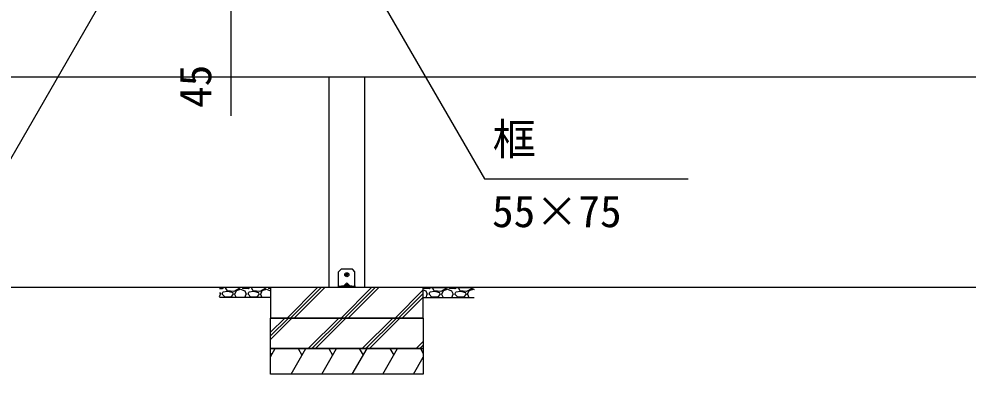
# Model space of a CAD drawing. Units: millimetres, scale not verified. Extents: x -4375 to 4375, y -6502 to 6475.
# Drawn here: x -644 to 1220, y 78 to 775 of the extents above; entities that cross this region are included whole.
import ezdxf
from ezdxf.enums import TextEntityAlignment as Align

# ---------------------------------------------------------------- set-up
doc = ezdxf.new("R2010")
doc.units = ezdxf.units.MM
doc.header["$LTSCALE"] = 30
for name, color, linetype in [('0-2_YKK_13', 4, 'Continuous'), ('0-3_YKK_A1', 4, 'Continuous'), ('0-4_YKK_D', 6, 'Continuous')]:
    doc.layers.add(name, color=color, linetype=linetype)
doc.styles.add('ＭＳ ゴシック', font='')
doc.styles.get('ＭＳ ゴシック').set_extended_font_data('MS Gothic')

msp = doc.modelspace()

# ---------------------------------------------------------------- linework, layer by layer
at = {"layer": '0-2_YKK_13'}
for p, q in [((-11.59, 283.61), (-16, 279.2)), ((10.17, 284.2), (-10.17, 284.2)), ((16, 279.2), (11.59, 283.61)), ((-16, 251.2), (-16, 279.2)), ((-2.24, 273.7), (-1.14, 273.72)), ((-2.24, 272.7), (-1.14, 272.68)), ((-1.14, 273.72), (-0.62, 273.82)), ((-1.14, 272.68), (-0.62, 272.58)), ((-0.52, 274.34), (-0.62, 273.82)), ((-0.52, 272.06), (-0.62, 272.58)), ((-0.5, 275.45), (-0.52, 274.34)), ((-0.5, 270.96), (-0.52, 272.06)), ((0.5, 275.45), (0.52, 274.34)), ((0.5, 270.96), (0.52, 272.06)), ((0.52, 274.34), (0.62, 273.82)), ((0.52, 272.06), (0.62, 272.58)), ((1.14, 273.72), (0.62, 273.82)), ((1.14, 272.68), (0.62, 272.58)), ((2.24, 273.7), (1.14, 273.72)), ((2.24, 272.7), (1.14, 272.68)), ((16, 251.2), (16, 279.2)), ((-16, 250.7), (-16, 251.2)), ((-11.59, 248.2), (-16, 248.2)), ((-11.59, 250.7), (-10.17, 250.7)), ((-11.59, 248.2), (-11.59, 250.7)), ((-10.17, 248.2), (-11.59, 248.2)), ((10.17, 250.7), (-10.17, 250.7)), ((10.17, 248.2), (-10.17, 248.2)), ((-1.44, 255.66), (-5.9, 251.2)), ((-4, 251.62), (-4, 251.2)), ((-3.5, 250.7), (3.5, 250.7)), ((5.9, 251.2), (1.44, 255.66)), ((4, 251.62), (4, 251.2)), ((10.17, 250.7), (11.59, 250.7)), ((11.59, 248.2), (10.17, 248.2)), ((11.59, 250.7), (16, 250.7)), ((11.59, 250.7), (11.59, 248.2)), ((16, 248.2), (11.59, 248.2)), ((16, 251.2), (16, 250.7)), ((16, 250.7), (16, 248.2))]:
    msp.add_line(p, q, dxfattribs=at)
msp.add_lwpolyline([(-16, 248.2), (-16, 250.7), (-11.59, 250.7)], dxfattribs=at)
msp.add_circle((0, 273.2), 4, dxfattribs=at)
for centre, radius, start, end in [((-10.17, 282.2), 2, 90, 135), ((10.17, 282.2), 2, 45, 90), ((0, 273.2), 2.3, 167.44414, 192.55586), ((0, 273.2), 2.3, 77.44414, 102.55586), ((0, 273.2), 2.3, 257.44414, 282.55586), ((0, 273.2), 2.3, 347.44414, 12.55586), ((-3, 251.62), 1, 126.03188, 180), ((-3.5, 251.2), 0.5, 180, 270), ((0, 247.5), 6.1, 53.96812, 126.03188), ((3.5, 251.2), 0.5, 270, 0), ((3, 251.62), 1, 0, 53.96812)]:
    msp.add_arc(centre, radius, start, end, dxfattribs=at)
for centre, major_axis, ratio, start_param, end_param in [((-5.4, 251.2), (0.688, 0.425), 0.381966, 2.1243707, 3.695167), ((0, 252.77), (0, -3.54), 0.707107, 2.5261129, 3.7570724), ((5.4, 251.2), (0.688, -0.425), 0.381966, 5.7296109, 7.3004073)]:
    msp.add_ellipse(centre, major_axis=major_axis, ratio=ratio, start_param=start_param, end_param=end_param, dxfattribs=at)
at = {"layer": '0-3_YKK_A1'}
for p, q in [((1824.5, 661.2), (-1824.5, 661.2)), ((-35, 661.2), (-35, 248.2)), ((35, 661.2), (35, 248.2)), ((35, 661.2), (35, 248.2)), ((1909.16, 248.2), (-2113.81, 248.2)), ((-150, 248.2), (-250, 248.2)), ((-250, 246.35), (-244.77, 246.1)), ((-244.77, 246.1), (-242.06, 248.2)), ((-238.16, 247.63), (-237.65, 248.2)), ((-234.61, 241.53), (-238.16, 247.63)), ((-211.24, 246.1), (-221.91, 240.52)), ((-216.83, 242.04), (-208.7, 244.58)), ((-210.64, 248.2), (-211.24, 246.1)), ((-208.7, 244.58), (-200.57, 241.53)), ((-205.31, 248.2), (-204.64, 246.61)), ((-204.64, 246.61), (-193.97, 246.1)), ((-193.97, 246.1), (-191.26, 248.2)), ((-187.36, 247.63), (-186.85, 248.2)), ((-183.81, 241.53), (-187.36, 247.63)), ((-160.44, 246.1), (-171.11, 240.52)), ((-166.03, 242.04), (-157.9, 244.58)), ((-159.84, 248.2), (-160.44, 246.1)), ((-157.9, 244.58), (-150, 241.62)), ((-154.51, 248.2), (-153.84, 246.61)), ((-153.84, 246.61), (-150, 246.43)), ((-150, 247.54), (-149.34, 248.2)), ((-117.41, 188.2), (-57.41, 248.2)), ((-110.34, 188.2), (-50.34, 248.2)), ((-103.27, 188.2), (-43.27, 248.2)), ((35, 248.2), (-35, 248.2)), ((-11.35, 188.2), (48.65, 248.2)), ((-4.28, 188.2), (55.72, 248.2)), ((2.79, 188.2), (62.79, 248.2)), ((94.72, 188.2), (150, 243.48)), ((150, 248.2), (250, 248.2)), ((150, 243.42), (155.03, 241.53)), ((150.29, 248.2), (150.96, 246.61)), ((150.96, 246.61), (161.63, 246.1)), ((161.63, 246.1), (164.34, 248.2)), ((168.24, 247.63), (168.75, 248.2)), ((171.79, 241.53), (168.24, 247.63)), ((195.16, 246.1), (184.49, 240.52)), ((189.57, 242.04), (197.7, 244.58)), ((195.76, 248.2), (195.16, 246.1)), ((197.7, 244.58), (205.83, 241.53)), ((201.09, 248.2), (201.76, 246.61)), ((201.76, 246.61), (212.43, 246.1)), ((212.43, 246.1), (215.14, 248.2)), ((219.04, 247.63), (219.55, 248.2)), ((222.59, 241.53), (219.04, 247.63)), ((245.96, 246.1), (235.29, 240.52)), ((240.37, 242.04), (248.5, 244.58)), ((246.56, 248.2), (245.96, 246.1)), ((248.5, 244.58), (250, 244.02)), ((-250, 238.56), (-248.32, 234.93)), ((-250, 230.24), (-248.32, 234.93)), ((-150, 228.2), (-250, 228.2)), ((-244.77, 234.93), (-243.24, 238.99)), ((-239.18, 228.83), (-244.77, 234.93)), ((-233.59, 240.01), (-243.24, 238.99)), ((-227.5, 229.85), (-239.18, 228.83)), ((-221.91, 240.52), (-234.61, 241.53)), ((-223.43, 237.47), (-233.59, 240.01)), ((-222.92, 234.93), (-227.5, 229.85)), ((-222.92, 234.93), (-223.43, 237.47)), ((-220.38, 234.93), (-217.5, 228.2)), ((-219.88, 234.93), (-216.83, 242.04)), ((-200.57, 241.53), (-197.52, 234.93)), ((-199.93, 228.2), (-197.52, 234.93)), ((-193.97, 234.93), (-192.44, 238.99)), ((-188.38, 228.83), (-193.97, 234.93)), ((-182.79, 240.01), (-192.44, 238.99)), ((-176.7, 229.85), (-188.38, 228.83)), ((-171.11, 240.52), (-183.81, 241.53)), ((-172.63, 237.47), (-182.79, 240.01)), ((-172.12, 234.93), (-176.7, 229.85)), ((-172.12, 234.93), (-172.63, 237.47)), ((-169.58, 234.93), (-166.7, 228.2)), ((-169.08, 234.93), (-166.03, 242.04)), ((101.79, 188.2), (150, 236.41)), ((108.86, 188.2), (150, 229.34)), ((150, 228.2), (250, 228.2)), ((155.03, 241.53), (158.08, 234.93)), ((155.67, 228.2), (158.08, 234.93)), ((161.63, 234.93), (163.16, 238.99)), ((167.22, 228.83), (161.63, 234.93)), ((172.81, 240.01), (163.16, 238.99)), ((178.9, 229.85), (167.22, 228.83)), ((184.49, 240.52), (171.79, 241.53)), ((182.97, 237.47), (172.81, 240.01)), ((183.48, 234.93), (178.9, 229.85)), ((183.48, 234.93), (182.97, 237.47)), ((186.02, 234.93), (188.9, 228.2)), ((186.52, 234.93), (189.57, 242.04)), ((205.83, 241.53), (208.88, 234.93)), ((206.47, 228.2), (208.88, 234.93)), ((212.43, 234.93), (213.96, 238.99)), ((218.02, 228.83), (212.43, 234.93)), ((223.61, 240.01), (213.96, 238.99)), ((229.7, 229.85), (218.02, 228.83)), ((235.29, 240.52), (222.59, 241.53)), ((233.77, 237.47), (223.61, 240.01)), ((234.28, 234.93), (229.7, 229.85)), ((234.28, 234.93), (233.77, 237.47)), ((236.82, 234.93), (239.7, 228.2)), ((237.32, 234.93), (240.37, 242.04)), ((150, 188.2), (-150, 188.2)), ((-150, 160.09), (-121.89, 188.2)), ((-150, 153.02), (-114.82, 188.2)), ((-150, 145.95), (-107.75, 188.2)), ((-75.83, 128.2), (-15.83, 188.2)), ((-68.76, 128.2), (-8.76, 188.2)), ((-61.69, 128.2), (-1.69, 188.2)), ((30.24, 128.2), (90.24, 188.2)), ((37.31, 128.2), (97.31, 188.2)), ((44.38, 128.2), (104.38, 188.2)), ((136.3, 128.2), (150, 141.9)), ((143.37, 128.2), (150, 134.83)), ((-150, 111.66), (-140.45, 128.2)), ((-150, 118.37), (-148.06, 115.02)), ((-109.28, 78.2), (-80.41, 128.2)), ((-95.63, 128.2), (-88.02, 115.02)), ((-49.23, 78.2), (-20.36, 128.2)), ((-35.59, 128.2), (-27.97, 115.02)), ((10.81, 78.2), (39.68, 128.2)), ((24.46, 128.2), (32.07, 115.02)), ((70.86, 78.2), (99.72, 128.2)), ((84.5, 128.2), (92.11, 115.02)), ((144.55, 128.2), (150, 118.76)), ((130.9, 78.2), (150, 111.28))]:
    msp.add_line(p, q, dxfattribs=at)
for points in [[(150, 248.2), (-150, 248.2), (-150, 188.2), (150, 188.2)], [(-150, 128.2), (150, 128.2), (150, 78.2), (-150, 78.2)]]:
    msp.add_lwpolyline(points, close=True, dxfattribs=at)
msp.add_lwpolyline([(150, 188.2), (150, 128.2), (-150, 128.2), (-150, 188.2)], dxfattribs=at)
at = {"layer": '0-4_YKK_D'}
for points in [[(-415.3, 925.95), (-683.62, 461.2), (-1127.97, 461.2)], [(17.95, 898.15), (270.22, 461.2), (670.21, 461.2)], [(-227.5, 843.2), (-227.5, 798.2), (-227.5, 585.19)]]:
    msp.add_lwpolyline(points, dxfattribs=at)

# ---------------------------------------------------------------- texts
at = {"layer": '0-4_YKK_D', "style": 'ＭＳ ゴシック'}
msp.add_text('45', height=62.32, rotation=90, dxfattribs=at).set_placement((-247.5, 600.84), align=Align.BOTTOM_LEFT)
for s, p in [('框', (286.17, 489.56)), ('55×75', (285.2, 347.89))]:
    msp.add_text(s, height=62.32, dxfattribs=at).set_placement(p, align=Align.BOTTOM_LEFT)

doc.saveas('drawing.dxf')
